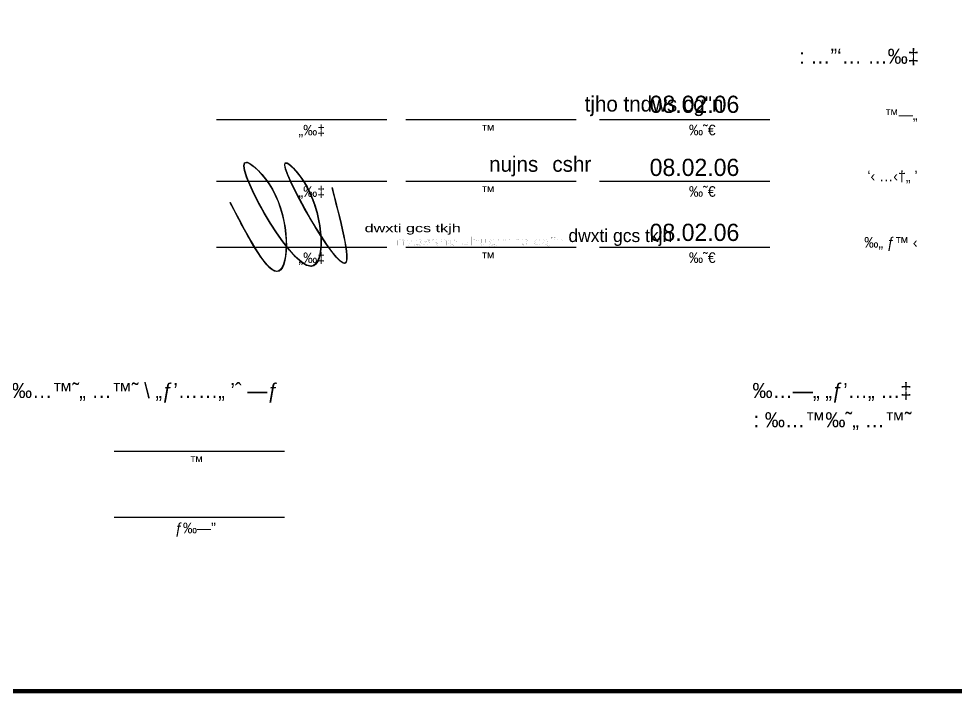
# Model space of a CAD drawing. Extents: x 148861 to 149208, y 169271 to 169495.
# Drawn here: x 149180.36 to 149191.23, y 169467.06 to 169474.87 of the extents above; entities that cross this region are included whole.
import ezdxf
from ezdxf.enums import TextEntityAlignment as Align

# ---------------------------------------------------------------- set-up
doc = ezdxf.new("R2010")
doc.units = 0
doc.header["$LTSCALE"] = 0.1
doc.header["$MEASUREMENT"] = 0
for name, color, linetype in [('004', 7, 'CONTINUOUS'), ('DIM', 4, 'CONTINUOUS'), ('LOGO', 7, 'CONTINUOUS'), ('PAPER1', 7, 'CONTINUOUS'), ('TEXT', 3, 'CONTINUOUS'), ('THNET', 7, 'CONTINUOUS'), ('TOFIES-01', 7, 'CONTINUOUS')]:
    doc.layers.add(name, color=color, linetype=linetype)
doc.styles.add('K_HEB', font='miryl.shx')
doc.styles.add('STYLE1', font='miryl.shx', dxfattribs={"width": 1.5, "height": 2})
doc.styles.add('TOFIES-01', font='heb.shx', dxfattribs={"height": 20})

# ---------------------------------------------------------------- blocks, each defined once
blk = doc.blocks.new('HOTEMET', base_point=(107.2845625005669, 31.94351840100722))
at = {"layer": '004', "color": 170}
for points in [[(3.576356208119094, 2.177628378503933), (3.852002663460581, 0.3497228468921776), (2.494464300842566, 2.771054149821225), (2.974946770390517, 2.190148333498719), (3.075181676672784, 0.2746033892538193), (1.525442748431686, 2.787606075340989), (2.135478504111077, 2.140068513519573), (2.298360689885001, 0.1619240666311015), (1.120599614891233, 1.814551317648942)], [(3.576712667001644, 2.174065561847904), (3.852359122343131, 0.3461600302361489), (2.494820759725116, 2.767491333165196), (2.975303229273067, 2.18658551684269), (3.075538135555334, 0.2710405725977907), (1.525799207314236, 2.78404325868496), (2.135834962993627, 2.136505696863544), (2.298717148767551, 0.1583612499750728), (1.120956073773783, 1.810988500992913)], [(3.577069409689031, 2.175490621747151), (3.852715865030518, 0.3475850901353965), (2.495177502412503, 2.768916393064444), (2.975659971960454, 2.188010576741938), (3.075894878242721, 0.2724656324970383), (1.526155950001623, 2.785468318584208), (2.136191705681014, 2.137930756762792), (2.299073891454938, 0.1597863098743204), (1.12131281646117, 1.812413560892161)], [(3.577425868571581, 2.173709213419137), (3.853072323913068, 0.3458036818073822), (2.495533961295052, 2.76713498473643), (2.976016430843003, 2.186229168413924), (3.076251337125271, 0.2706842241690239), (1.526512408884173, 2.783686910256193), (2.136548164563564, 2.136149348434778), (2.299430350337488, 0.1580049015463061), (1.12166927534372, 1.810632152564146)], [(3.578139070141546, 2.176559500125542), (3.853785525483033, 0.348653968513787), (2.496247162865018, 2.769985271442835), (2.976729632412969, 2.189079455120329), (3.076964538695236, 0.2735345108754288), (1.527225610454138, 2.786537196962598), (2.137261366133529, 2.138999635141182), (2.300143551907453, 0.1608551882527109), (1.122382476913685, 1.813482439270551)], [(3.578139070141546, 2.176203151696775), (3.853785525483033, 0.3482976200850203), (2.496247162865018, 2.769628923014068), (2.976729632412969, 2.188723106691562), (3.076964538695236, 0.273178162446662), (1.527225610454138, 2.786180848533832), (2.137261366133529, 2.138643286712416), (2.300143551907453, 0.1604988398239442), (1.122382476913685, 1.813126090841784)], [(3.578139070141546, 2.172640335040747), (3.853785525483033, 0.3447348034289917), (2.496247162865018, 2.766066106358039), (2.976729632412969, 2.185160290035533), (3.076964538695236, 0.2696153457906334), (1.527225610454138, 2.782618031877803), (2.137261366133529, 2.135080470056387), (2.300143551907453, 0.1569360231679156), (1.122382476913685, 1.809563274185756)], [(3.578851987906646, 2.174778091797528), (3.854498443248133, 0.3468725601857727), (2.496960080630117, 2.76820386311482), (2.977442550178068, 2.187298046792314), (3.077677456460336, 0.2717531025474145), (1.527938528219238, 2.784755788634584), (2.137974283898629, 2.137218226813168), (2.300856469672553, 0.1590737799246966), (1.123095394678785, 1.811701030942537)], [(3.578851987906646, 2.174065561847904), (3.854498443248133, 0.3461600302361489), (2.496960080630117, 2.767491333165196), (2.977442550178068, 2.18658551684269), (3.077677456460336, 0.2710405725977907), (1.527938528219238, 2.78404325868496), (2.137974283898629, 2.136505696863544), (2.300856469672553, 0.1583612499750728), (1.123095394678785, 1.810988500992913)], [(3.579208730594033, 2.174421743368761), (3.85485518593552, 0.346516211757006), (2.497316823317504, 2.767847514686054), (2.977799292865456, 2.186941698363547), (3.078034199147723, 0.2713967541186477), (1.528295270906625, 2.784399440205817), (2.138331026586016, 2.136861878384401), (2.30121321235994, 0.1587174314959299), (1.123452137366172, 1.81134468251377)], [(3.579208730594033, 2.174065561847904), (3.85485518593552, 0.3461600302361489), (2.497316823317504, 2.767491333165196), (2.977799292865456, 2.18658551684269), (3.078034199147723, 0.2710405725977907), (1.528295270906625, 2.78404325868496), (2.138331026586016, 2.136505696863544), (2.30121321235994, 0.1583612499750728), (1.123452137366172, 1.810988500992913)], [(3.579208730594033, 2.171571623570266), (3.85485518593552, 0.3436660919585108), (2.497316823317504, 2.764997394887558), (2.977799292865456, 2.184091578565052), (3.078034199147723, 0.2685466343201526), (1.528295270906625, 2.781549320407322), (2.138331026586016, 2.134011758585906), (2.30121321235994, 0.1558673116974347), (1.123452137366172, 1.808494562715275)], [(3.579565189476583, 2.174065561847904), (3.85521164481807, 0.3461600302361489), (2.497673282200054, 2.767491333165196), (2.978155751748005, 2.18658551684269), (3.078390658030273, 0.2710405725977907), (1.528651729789175, 2.78404325868496), (2.138687485468566, 2.136505696863544), (2.30156967124249, 0.1583612499750728), (1.123808596248722, 1.810988500992913)], [(3.579565189476583, 2.17335303189828), (3.85521164481807, 0.3454475002865252), (2.497673282200054, 2.766778803215573), (2.978155751748005, 2.185872986893067), (3.078390658030273, 0.2703280426481669), (1.528651729789175, 2.783330728735336), (2.138687485468566, 2.135793166913921), (2.30156967124249, 0.1576487200254491), (1.123808596248722, 1.810275971043289)], [(3.579921648359132, 2.175134440226294), (3.85556810370062, 0.3472289086145395), (2.498029741082604, 2.768560211543587), (2.978512210630555, 2.187654395221081), (3.078747116912822, 0.2721094509761812), (1.529008188671725, 2.785112137063351), (2.139043944351116, 2.137574575241935), (2.30192613012504, 0.1594301283534634), (1.124165055131272, 1.812057379371304)], [(3.580278107241682, 2.17335303189828), (3.855924562583169, 0.3454475002865252), (2.498386199965154, 2.766778803215573), (2.978868669513105, 2.185872986893067), (3.079103575795372, 0.2703280426481669), (1.529364647554274, 2.783330728735336), (2.139400403233665, 2.135793166913921), (2.302282589007589, 0.1576487200254491), (1.124521514013821, 1.810275971043289)], [(3.580278107241682, 2.171571623570266), (3.855924562583169, 0.3436660919585108), (2.498386199965154, 2.764997394887558), (2.978868669513105, 2.184091578565052), (3.079103575795372, 0.2685466343201526), (1.529364647554274, 2.781549320407322), (2.139400403233665, 2.134011758585906), (2.302282589007589, 0.1558673116974347), (1.124521514013821, 1.808494562715275)], [(3.580991308811619, 2.17335303189828), (3.856637764153106, 0.3454475002865252), (2.499099401535091, 2.766778803215573), (2.979581871083042, 2.185872986893067), (3.079816777365309, 0.2703280426481669), (1.530077849124211, 2.783330728735336), (2.140113604803602, 2.135793166913921), (2.302995790577526, 0.1576487200254491), (1.125234715583758, 1.810275971043289)], [(3.581704510381556, 2.171927805091123), (3.857350965723043, 0.3440222734793679), (2.499812603105028, 2.765353576408415), (2.980295072652979, 2.184447760085909), (3.080529978935246, 0.2689028158410096), (1.530791050694148, 2.781905501928179), (2.140826806373539, 2.134367940106763), (2.303708992147463, 0.1562234932182918), (1.125947917153695, 1.808850744236132)], [(3.582417428146684, 2.17335303189828), (3.858063883488171, 0.3454475002865252), (2.500525520870156, 2.766778803215573), (2.981007990418107, 2.185872986893067), (3.081242896700374, 0.2703280426481669), (1.531503968459276, 2.783330728735336), (2.141539724138667, 2.135793166913921), (2.304421909912591, 0.1576487200254491), (1.126660834918823, 1.810275971043289)]]:
    blk.add_spline(points, degree=3, dxfattribs=at)
at = {"layer": 'LOGO', "style": 'STYLE1', "width": 1.5}
for s, p in [('dwxti gcs tkjh', (4.369611433491755, 1.096283294256075)), ('dwxti gcs tkjh', (4.369611433491755, 1.096088784256388)), ('dwxti gcs tkjh', (4.369611433491755, 1.095894274256672)), ('dwxti gcs tkjh', (4.369741298396818, 1.095829390877817)), ('dwxti gcs tkjh', (4.369806111707234, 1.096088784256388)), ('dwxti gcs tkjh', (4.369828510424824, 1.096034271007177)), ('dwxti gcs tkjh', (4.36987116330188, 1.096412920876908)), ('dwxti gcs tkjh', (4.36987116330188, 1.09595901749865)), ('dwxti gcs tkjh', (4.369935976612325, 1.095829390877817)), ('dwxti gcs tkjh', (4.370065841517388, 1.096283294256075)), ('dwxti gcs tkjh', (4.370065841517388, 1.096023900877505)), ('dwxti gcs tkjh', (4.370130654827804, 1.09634817763493)), ('dwxti gcs tkjh', (4.370130654827804, 1.09634817763493)), ('dwxti gcs tkjh', (4.370130654827804, 1.096153527498338)), ('dwxti gcs tkjh', (4.370144475313097, 1.096860237821438)), ('dwxti gcs tkjh', (4.370144475313097, 1.096665727821751)), ('dwxti gcs tkjh', (4.370144475313097, 1.096471217822035)), ('dwxti gcs tkjh', (4.370260519732867, 1.09667231425545)), ('dwxti gcs tkjh', (4.37027434021816, 1.096406334443181)), ('dwxti gcs tkjh', (4.370325333043283, 1.096153527498338)), ('dwxti gcs tkjh', (4.370339153528576, 1.096665727821751)), ('dwxti gcs tkjh', (4.370361552246166, 1.09661121457254)), ('dwxti gcs tkjh', (4.370390146353699, 1.096607430876595)), ('dwxti gcs tkjh', (4.370390146353699, 1.096477804255763)), ('dwxti gcs tkjh', (4.370404205123222, 1.096989864442271)), ('dwxti gcs tkjh', (4.370404205123222, 1.096535961064014)), ('dwxti gcs tkjh', (4.370469018433667, 1.096406334443181)), ('dwxti gcs tkjh', (4.370584824569178, 1.09634817763493)), ('dwxti gcs tkjh', (4.370598883338729, 1.096860237821438)), ('dwxti gcs tkjh', (4.370598883338729, 1.096600844442868)), ('dwxti gcs tkjh', (4.370663696649146, 1.096925121200293)), ('dwxti gcs tkjh', (4.370663696649146, 1.096925121200293)), ('dwxti gcs tkjh', (4.370663696649146, 1.096730471063701)), ('dwxti gcs tkjh', (4.370714689474241, 1.096737197634305)), ('dwxti gcs tkjh', (4.370793561554208, 1.097249257820813)), ('dwxti gcs tkjh', (4.370855038885381, 1.097481464643245)), ('dwxti gcs tkjh', (4.370855038885381, 1.097286954643558)), ('dwxti gcs tkjh', (4.370855038885381, 1.097092444643842)), ('dwxti gcs tkjh', (4.370858374864625, 1.096730471063701)), ('dwxti gcs tkjh', (4.370923188175041, 1.097184374441959)), ('dwxti gcs tkjh', (4.370923188175041, 1.097054747821126)), ('dwxti gcs tkjh', (4.370984903790443, 1.097027561264987)), ('dwxti gcs tkjh', (4.37104971710086, 1.097286954643558)), ('dwxti gcs tkjh', (4.37107211581845, 1.097232441394347)), ('dwxti gcs tkjh', (4.371114768695506, 1.097611091264078)), ('dwxti gcs tkjh', (4.371114768695506, 1.09715718788582)), ('dwxti gcs tkjh', (4.37111786639052, 1.096925121200293)), ('dwxti gcs tkjh', (4.371179582005951, 1.097027561264987)), ('dwxti gcs tkjh', (4.371247731295583, 1.097314141199668)), ('dwxti gcs tkjh', (4.371309446911013, 1.097481464643245)), ('dwxti gcs tkjh', (4.371309446911013, 1.097222071264675)), ('dwxti gcs tkjh', (4.37137426022143, 1.097546348022099)), ('dwxti gcs tkjh', (4.37137426022143, 1.097546348022099)), ('dwxti gcs tkjh', (4.37137426022143, 1.097351697885507)), ('dwxti gcs tkjh', (4.371504125126492, 1.09787048464262)), ('dwxti gcs tkjh', (4.371568938436909, 1.097351697885507)), ('dwxti gcs tkjh', (4.371633751747325, 1.097805601263765)), ('dwxti gcs tkjh', (4.371633751747325, 1.097675974642932)), ('dwxti gcs tkjh', (4.371828429962804, 1.097546348022099)), ('dwxti gcs tkjh', (4.371958294867866, 1.097935368021474)), ('nvbsxho uhugmho cg"n', (5.143519892037091, 0.7805416957954847)), ('nvbsxho uhugmho cg"n', (5.143519892037091, 0.7803471857957973)), ('nvbsxho uhugmho cg"n', (5.143519892037091, 0.7801526757960815)), ('nvbsxho uhugmho cg"n', (5.143649756942153, 0.7800877924172269)), ('nvbsxho uhugmho cg"n', (5.14371457025257, 0.7803471857957973)), ('nvbsxho uhugmho cg"n', (5.14373696897016, 0.7802926725465866)), ('nvbsxho uhugmho cg"n', (5.143779621847216, 0.7806713224163175)), ('nvbsxho uhugmho cg"n', (5.143779621847216, 0.7802174190380597)), ('nvbsxho uhugmho cg"n', (5.143844435157661, 0.7800877924172269)), ('nvbsxho uhugmho cg"n', (5.143974300062723, 0.7805416957954847)), ('nvbsxho uhugmho cg"n', (5.143974300062723, 0.7802823024169143)), ('nvbsxho uhugmho cg"n', (5.14403911337314, 0.7806065791743393)), ('nvbsxho uhugmho cg"n', (5.14403911337314, 0.7806065791743393)), ('nvbsxho uhugmho cg"n', (5.14403911337314, 0.7804119290377471)), ('nvbsxho uhugmho cg"n', (5.144052933858433, 0.781118639360848)), ('nvbsxho uhugmho cg"n', (5.144052933858433, 0.7809241293611606)), ('nvbsxho uhugmho cg"n', (5.144052933858433, 0.7807296193614448)), ('nvbsxho uhugmho cg"n', (5.144168978278202, 0.7809307157948595)), ('nvbsxho uhugmho cg"n', (5.144182798763495, 0.7806647359825902)), ('nvbsxho uhugmho cg"n', (5.144233791588618, 0.7804119290377471)), ('nvbsxho uhugmho cg"n', (5.144247612073912, 0.7809241293611606)), ('nvbsxho uhugmho cg"n', (5.144270010791502, 0.7808696161119499)), ('nvbsxho uhugmho cg"n', (5.144298604899035, 0.7808658324160049)), ('nvbsxho uhugmho cg"n', (5.144298604899035, 0.7807362057951721)), ('nvbsxho uhugmho cg"n', (5.144312663668558, 0.7812482659816808)), ('nvbsxho uhugmho cg"n', (5.144312663668558, 0.780794362603423)), ('nvbsxho uhugmho cg"n', (5.144377476979002, 0.7806647359825902)), ('nvbsxho uhugmho cg"n', (5.144493283114514, 0.7806065791743393)), ('nvbsxho uhugmho cg"n', (5.144507341884065, 0.781118639360848)), ('nvbsxho uhugmho cg"n', (5.144507341884065, 0.7808592459822776)), ('nvbsxho uhugmho cg"n', (5.144572155194481, 0.7811835227397026)), ('nvbsxho uhugmho cg"n', (5.144572155194481, 0.7811835227397026)), ('nvbsxho uhugmho cg"n', (5.144572155194481, 0.7809888726031105)), ('nvbsxho uhugmho cg"n', (5.144623148019576, 0.7809955991737141)), ('nvbsxho uhugmho cg"n', (5.144702020099544, 0.7815076593602228)), ('nvbsxho uhugmho cg"n', (5.144763497430716, 0.7817398661826545)), ('nvbsxho uhugmho cg"n', (5.144763497430716, 0.781545356182967)), ('nvbsxho uhugmho cg"n', (5.144763497430716, 0.7813508461832512)), ('nvbsxho uhugmho cg"n', (5.14476683340996, 0.7809888726031105)), ('nvbsxho uhugmho cg"n', (5.144831646720377, 0.7814427759813682)), ('nvbsxho uhugmho cg"n', (5.144831646720377, 0.7813131493605354)), ('nvbsxho uhugmho cg"n', (5.144893362335779, 0.7812859628043967)), ('nvbsxho uhugmho cg"n', (5.144958175646195, 0.781545356182967)), ('nvbsxho uhugmho cg"n', (5.144980574363785, 0.7814908429337564)), ('nvbsxho uhugmho cg"n', (5.145023227240841, 0.7818694928034873)), ('nvbsxho uhugmho cg"n', (5.145023227240841, 0.7814155894252295)), ('nvbsxho uhugmho cg"n', (5.145026324935856, 0.7811835227397026)), ('nvbsxho uhugmho cg"n', (5.145088040551286, 0.7812859628043967)), ('nvbsxho uhugmho cg"n', (5.145156189840918, 0.7815725427390774)), ('nvbsxho uhugmho cg"n', (5.145217905456349, 0.7817398661826545)), ('nvbsxho uhugmho cg"n', (5.145217905456349, 0.7814804728040841)), ('nvbsxho uhugmho cg"n', (5.145282718766765, 0.781804749561509)), ('nvbsxho uhugmho cg"n', (5.145282718766765, 0.781804749561509)), ('nvbsxho uhugmho cg"n', (5.145282718766765, 0.7816100994249169)), ('nvbsxho uhugmho cg"n', (5.145412583671828, 0.7821288861820292)), ('nvbsxho uhugmho cg"n', (5.145477396982244, 0.7816100994249169)), ('nvbsxho uhugmho cg"n', (5.14554221029266, 0.7820640028031747)), ('nvbsxho uhugmho cg"n', (5.14554221029266, 0.7819343761823419)), ('nvbsxho uhugmho cg"n', (5.145736888508139, 0.781804749561509)), ('nvbsxho uhugmho cg"n', (5.145866753413202, 0.7821937695608838))]:
    blk.add_text(s, height=0.1947278332913345, dxfattribs=at).set_placement(p)

msp = doc.modelspace()

# ---------------------------------------------------------------- linework, layer by layer
at = {"layer": 'DIM', "color": 7, "ltscale": 40, "const_width": 0.05}
msp.add_lwpolyline([(149152.1462399258, 169494.8875160902), (149207.6403721716, 169494.8875160902), (149207.6403721716, 169467.0807888943), (149152.1462399258, 169467.0807888943)], close=True, dxfattribs=at)
at = {"layer": 'TOFIES-01', "color": 8}
for p, q in [((149184.626543864, 169473.7014755917), (149182.6511841029, 169473.7014755917)), ((149186.8205574493, 169473.7014755917), (149184.8451976881, 169473.7014755917)), ((149189.0668984454, 169473.7014755917), (149187.0915386843, 169473.7014755917)), ((149184.626543864, 169472.9889234263), (149182.6511841029, 169472.9889234263)), ((149186.8205574493, 169472.9889234263), (149184.8451976881, 169472.9889234263)), ((149189.0668984454, 169472.9889234263), (149187.0915386843, 169472.9889234263)), ((149184.626543864, 169472.2218392073), (149182.6511841029, 169472.2218392073)), ((149186.8205574493, 169472.2218392073), (149184.8451976881, 169472.2218392073)), ((149189.0668984454, 169472.2218392073), (149187.0915386843, 169472.2218392073)), ((149183.4398329385, 169469.8587835564), (149181.4644731773, 169469.8587835564)), ((149183.4398329385, 169469.0916993374), (149181.4644731773, 169469.0916993374))]:
    msp.add_line(p, q, dxfattribs=at)

# ---------------------------------------------------------------- block references
at = {"layer": 'PAPER1', "linetype": 'CONTINUOUS', "xscale": 0.4800000000104774, "yscale": 0.4800000000104774, "zscale": 0.4800000000000001}
msp.add_blockref('HOTEMET', (149233.7677799906, 169487.2074755506), dxfattribs=at)

# ---------------------------------------------------------------- texts
at = {"layer": 'TEXT', "color": 7, "style": 'K_HEB'}
for s, height, p in [('tjho tndws cg"n', 0.1782890180351281, (149186.9202360931, 169473.7990121437)), ('nujns', 0.1782890180351281, (149185.8122261488, 169473.1010185031)), ('cshr', 0.1782890180351281, (149186.5459343504, 169473.1010185031)), ('dwxti gcs tkjh', 0.151424, (149186.7318670723, 169472.2863465422))]:
    msp.add_text(s, height=height, dxfattribs=at).set_placement(p)
at = {"layer": 'THNET'}
for p in [(149187.6738892925, 169473.7833977534), (149187.6738892925, 169473.0522096986), (149187.6738892925, 169472.2988636878)]:
    msp.add_text('08.02.06', height=0.19968, dxfattribs=at).set_placement(p)
at = {"layer": 'TOFIES-01', "color": 8, "style": 'TOFIES-01'}
for s, height, p in [(': …”‘… …‰‡', 0.1749550964568779, (149190.797440677, 169474.3522247633)), ('™—„', 0.1224685675198145, (149190.7806211521, 169473.7026874152)), ('„‰‡', 0.1224685675198145, (149183.9107796365, 169473.522125727)), ('™', 0.1224685675198145, (149185.8824017254, 169473.5224304641)), ('‰˜€', 0.1224685675198145, (149188.4389695147, 169473.5239470246)), ('‘‹ …‹†„ ’', 0.1224685675198145, (149190.7806211521, 169472.9904399868)), ('„‰‡', 0.1224685675198145, (149183.9107796365, 169472.8095735615)), ('™', 0.1224685675198145, (149185.8824017254, 169472.8098782986)), ('‰˜€', 0.1224685675198145, (149188.4389695147, 169472.8113948591)), ('‰„ ƒ™ ‹', 0.1224685675198145, (149190.7806211521, 169472.2212368581)), ('„‰‡', 0.1224685675198145, (149183.9107796365, 169472.0424893425)), ('™', 0.1224685675198145, (149185.8824017254, 169472.0427940796)), ('‰˜€', 0.1224685675198145, (149188.4389695147, 169472.0443106401)), (':‰"’ ‰…™˜„ …™˜ \\ „ƒ’……„ ’ˆ —ƒ', 0.1749550964568779, (149183.3725548387, 169470.4780253193)), ('‰…—„ „ƒ’…„ …‡', 0.1749550964568779, (149190.7114742163, 169470.4780253193)), (': ‰…™‰˜„ …™˜', 0.1749550964568779, (149190.7114742163, 169470.1390195014)), ('™', 0.1224685675198145, (149182.5016772146, 169469.6797384287)), ('ƒ‰—”', 0.1224685675198145, (149182.6437087585, 169468.9099258258))]:
    msp.add_text(s, height=height, dxfattribs=at).set_placement(p, align=Align.RIGHT)

doc.saveas('drawing.dxf')
